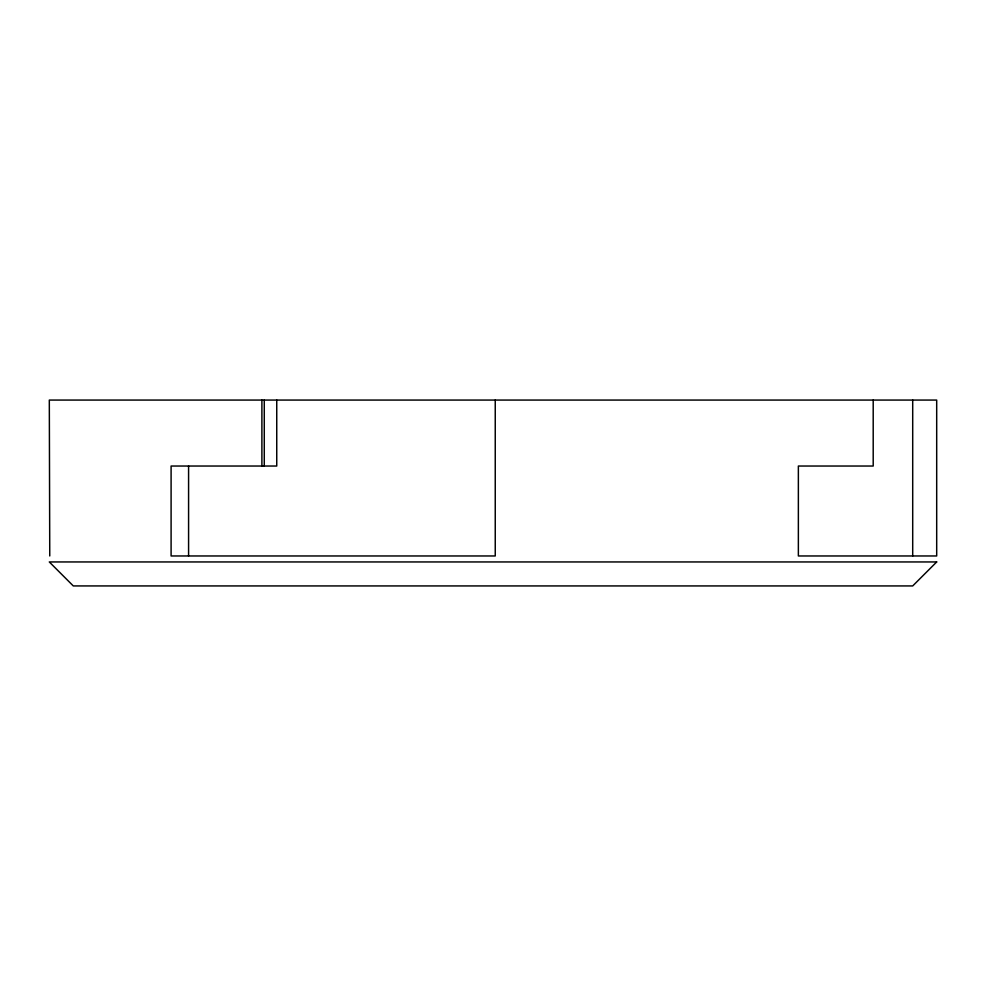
<?xml version="1.0" encoding="UTF-8"?>
<svg xmlns="http://www.w3.org/2000/svg" width="986" height="986" viewBox="0 0 986 986"><rect width="100%" height="100%" fill="white"/><g stroke="black" fill="none" stroke-linecap="round" stroke-linejoin="round"><path stroke-width="1.48" d="M49.756 555.968L49.312 400.07L936.688 400.07L936.688 555.968L798.364 555.968L798.364 466.033L873.202 466.033L873.202 400.07M912.703 400.07L912.703 555.968M495.243 400.07L495.243 555.968L171.096 555.968L171.096 466.033L276.746 466.033L276.746 400.07M264.273 400.07L264.273 466.033M261.894 400.07L261.894 466.033M188.585 466.033L188.585 555.968M936.7 561.946L912.703 585.93L73.284 585.93L49.3 561.946L936.688 561.946"/></g></svg>
